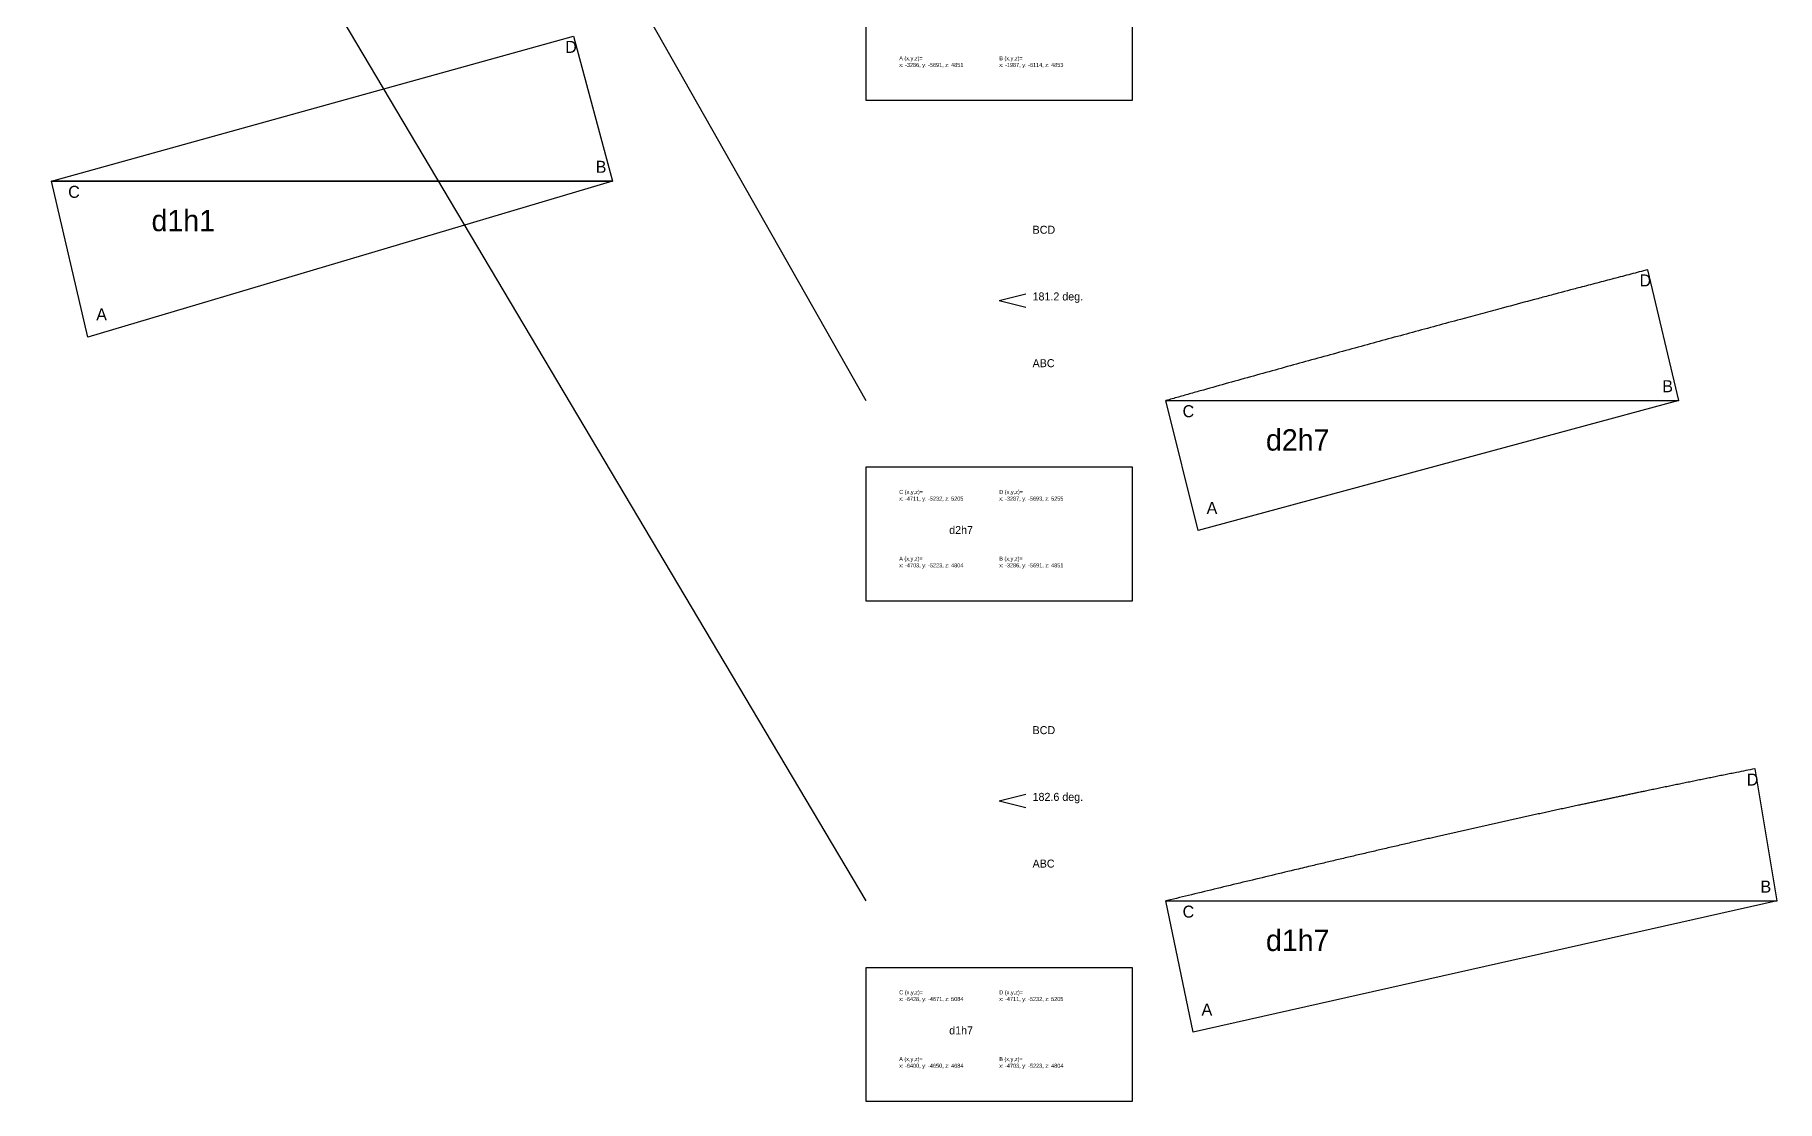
# Model space of a CAD drawing. Extents: x -14946 to 15402, y -21157 to 21439.
# Drawn here: x 1233 to 6458, y -21157 to -17960 of the extents above; entities that cross this region are included whole.
import ezdxf

# ---------------------------------------------------------------- set-up
doc = ezdxf.new("R2010")
doc.units = 0
doc.header["$MEASUREMENT"] = 0
for name, color, linetype in [('08-connection.topRing', 7, 'CONTINUOUS'), ('08-text.bottomRing', 7, 'CONTINUOUS'), ('08-text.topRing', 7, 'CONTINUOUS'), ('41_RING_BOTTOM_PLINE', 1, 'CONTINUOUS'), ('50_RING_TOP_PLINES', 1, 'CONTINUOUS')]:
    doc.layers.add(name, color=color, linetype=linetype)

msp = doc.modelspace()

# ---------------------------------------------------------------- linework, layer by layer
at = {"layer": '08-connection.topRing', "linetype": 'Continuous'}
for p, q in [((-5555.6, -4941.1, 4944.6), (3725.2, -20556.6)), ((-3995, -5458.2, 5029), (3725.2, -19056.6))]:
    msp.add_line(p, q, dxfattribs=at)
at = {"layer": '08-text.topRing', "linetype": 'Continuous'}
for p, q in [((4125.2, -18756.6), (4205.2, -18736.6)), ((4125.2, -18756.6), (4205.2, -18776.6)), ((4125.2, -20256.6), (4205.2, -20236.6)), ((4125.2, -20256.6), (4205.2, -20276.6))]:
    msp.add_line(p, q, dxfattribs=at)
for points in [[(3725.2, -18156.6), (4525.2, -18156.6), (4525.2, -17756.6), (3725.2, -17756.6)], [(3725.2, -19656.6), (4525.2, -19656.6), (4525.2, -19256.6), (3725.2, -19256.6)], [(3725.2, -21156.6), (4525.2, -21156.6), (4525.2, -20756.6), (3725.2, -20756.6)]]:
    msp.add_lwpolyline(points, close=True, dxfattribs=at)
at = {"layer": '41_RING_BOTTOM_PLINE', "color": 5}
msp.add_lwpolyline([(2848.4, -17964), (2964.9, -18399), (1282.7, -18399), (2848.4, -17964)], dxfattribs=at)
at = {"layer": '41_RING_BOTTOM_PLINE'}
msp.add_lwpolyline([(2964.9, -18399), (1391.8, -18866.5), (1282.7, -18399), (2964.9, -18399)], dxfattribs=at)
at = {"layer": '50_RING_TOP_PLINES', "color": 5, "extrusion": (0.999774, 0.021283, 8.88178e-16)}
msp.add_lwpolyline([(-18840.2, 0), (-18840.2, -1538.7), (-18448, -1445.5), (-18448.1, -1445.2), (-18449.8, -1438.9), (-18451.4, -1432.5), (-18453, -1426.2), (-18454.7, -1419.8), (-18456.3, -1413.4), (-18458, -1407.1), (-18459.6, -1400.7), (-18461.3, -1394.4), (-18462.9, -1388), (-18464.6, -1381.7), (-18466.3, -1375.3), (-18467.9, -1369), (-18469.6, -1362.6), (-18471.2, -1356.3), (-18472.9, -1349.9), (-18474.5, -1343.6), (-18476.2, -1337.2), (-18477.9, -1330.9), (-18479.5, -1324.5), (-18481.2, -1318.1), (-18482.9, -1311.8), (-18484.5, -1305.5), (-18486.2, -1299.1), (-18487.9, -1292.8), (-18489.5, -1286.4), (-18491.2, -1280.1), (-18492.9, -1273.7), (-18494.5, -1267.4), (-18496.2, -1261), (-18497.9, -1254.7), (-18499.5, -1248.3), (-18501.2, -1242), (-18502.5, -1237.3), (-18503.7, -1232.6), (-18504.9, -1227.9), (-18506.2, -1223.2), (-18507.4, -1218.5), (-18508.7, -1213.8), (-18511.2, -1204.4), (-18513.6, -1195), (-18516.1, -1185.6), (-18518.6, -1176.2), (-18521.1, -1166.8), (-18522.5, -1161.6), (-18523.8, -1156.5), (-18525.2, -1151.3), (-18526.6, -1146.2), (-18527.9, -1141), (-18529.3, -1135.9), (-18530.7, -1130.7), (-18532.1, -1125.6), (-18533.4, -1120.4), (-18534.8, -1115.2), (-18536.2, -1110.1), (-18537.5, -1104.9), (-18540.3, -1094.6), (-18543, -1084.3), (-18545.8, -1074), (-18548.5, -1063.7), (-18551.3, -1053.4), (-18554, -1043.1), (-18556.8, -1032.8), (-18559.6, -1022.5), (-18562.3, -1012.2), (-18565.1, -1001.9), (-18567.1, -994.5), (-18569, -987.1), (-18571, -979.7), (-18573, -972.3), (-18575, -964.9), (-18577, -957.5), (-18579, -950.1), (-18581, -942.7), (-18583, -935.3), (-18585, -927.9), (-18586.9, -920.5), (-18588.9, -913.1), (-18590.9, -905.7), (-18592.9, -898.3), (-18596.9, -883.5), (-18599.3, -874.5), (-18601.8, -865.5), (-18604.2, -856.5), (-18606.7, -847.5), (-18609.1, -838.4), (-18611.5, -829.4), (-18614, -820.4), (-18616.4, -811.3), (-18618.9, -802.3), (-18621.3, -793.2), (-18623.8, -784.2), (-18626.2, -775.2), (-18628.7, -766.2), (-18631.1, -757.1), (-18633.5, -748.1), (-18636, -739.1), (-18638.4, -730.1), (-18640.9, -721.1), (-18643.3, -712.1), (-18645.8, -703.1), (-18648.2, -694), (-18650.7, -685), (-18653.1, -676), (-18655.6, -666.9), (-18658.1, -657.9), (-18660.5, -648.9), (-18663, -639.8), (-18665.4, -630.8), (-18667.9, -621.8), (-18670.4, -612.8), (-18672.8, -603.8), (-18675.3, -594.8), (-18677.8, -585.5), (-18680.3, -576.3), (-18682.9, -567), (-18685.4, -557.7), (-18687.9, -548.4), (-18690.5, -539.1), (-18693, -529.8), (-18695.6, -520.5), (-18698.1, -511.2), (-18700.7, -501.9), (-18703.2, -492.6), (-18705.8, -483.3), (-18708.3, -474.1), (-18710.9, -464.8), (-18713.4, -455.5), (-18715.9, -446.3), (-18718.5, -437.1), (-18721, -428), (-18723.5, -418.9), (-18726, -409.7), (-18728.5, -400.6), (-18731, -391.4), (-18733.5, -382.3), (-18736.1, -373.2), (-18738.6, -364), (-18741.1, -354.9), (-18743.6, -345.7), (-18746.2, -336.6), (-18748.7, -327.4), (-18751.2, -318.3), (-18753.7, -309.2), (-18756.3, -300.1), (-18758.9, -290.7), (-18761.5, -281.3), (-18764.1, -271.9), (-18766.7, -262.5), (-18769.3, -253.2), (-18771.9, -243.8), (-18774.5, -234.4), (-18777.1, -225), (-18779.7, -215.6), (-18782.3, -206.3), (-18784.9, -196.9), (-18787.5, -187.5), (-18790.2, -178.1), (-18792.8, -168.7), (-18795.4, -159.4), (-18798, -150), (-18800.6, -140.6), (-18803.3, -131.2), (-18805.9, -121.8), (-18808.5, -112.5), (-18809.8, -107.8), (-18811.2, -103.1), (-18812.5, -98.4), (-18813.8, -93.7), (-18815.1, -89), (-18816.4, -84.3), (-18817.7, -79.6), (-18819.1, -75), (-18820.4, -70.3), (-18821.7, -65.6), (-18823, -60.9), (-18824.3, -56.2), (-18825.6, -51.5), (-18827, -46.8), (-18828.3, -42.2), (-18829.6, -37.5), (-18830.9, -32.8), (-18832.3, -28.1), (-18833.6, -23.4), (-18834.9, -18.7), (-18836.2, -14.1), (-18837.5, -9.4), (-18838.9, -4.7), (-18840.2, 0)], dxfattribs=at)
at = {"layer": '50_RING_TOP_PLINES', "color": 5}
for points in [[(4625.2, -19056.6), (6163.9, -19056.6), (6070.7, -18664.5), (6070.4, -18664.6), (6064.1, -18666.2), (6057.7, -18667.9), (6051.4, -18669.5), (6045, -18671.1), (6038.7, -18672.8), (6032.3, -18674.4), (6025.9, -18676.1), (6019.6, -18677.7), (6013.2, -18679.4), (6006.9, -18681.1), (6000.5, -18682.7), (5994.2, -18684.4), (5987.8, -18686), (5981.5, -18687.7), (5975.1, -18689.3), (5968.8, -18691), (5962.4, -18692.7), (5956.1, -18694.3), (5949.7, -18696), (5943.4, -18697.6), (5937, -18699.3), (5930.7, -18701), (5924.3, -18702.6), (5918, -18704.3), (5911.6, -18706), (5905.3, -18707.6), (5898.9, -18709.3), (5892.6, -18711), (5886.2, -18712.7), (5879.9, -18714.3), (5873.5, -18716), (5867.2, -18717.7), (5862.5, -18718.9), (5857.8, -18720.2), (5853.1, -18721.4), (5848.4, -18722.6), (5843.7, -18723.9), (5839, -18725.1), (5829.6, -18727.6), (5820.2, -18730.1), (5810.8, -18732.6), (5801.4, -18735.1), (5792, -18737.6), (5786.8, -18738.9), (5781.7, -18740.3), (5776.5, -18741.7), (5771.4, -18743), (5766.2, -18744.4), (5761.1, -18745.8), (5755.9, -18747.1), (5750.8, -18748.5), (5745.6, -18749.9), (5740.5, -18751.3), (5735.3, -18752.6), (5730.2, -18754), (5719.8, -18756.7), (5709.5, -18759.5), (5699.2, -18762.2), (5688.9, -18765), (5678.6, -18767.7), (5668.3, -18770.5), (5658, -18773.3), (5647.7, -18776), (5637.4, -18778.8), (5627.1, -18781.5), (5619.7, -18783.5), (5612.3, -18785.5), (5604.9, -18787.5), (5597.5, -18789.5), (5590.1, -18791.5), (5582.7, -18793.5), (5575.3, -18795.4), (5567.9, -18797.4), (5560.5, -18799.4), (5553.1, -18801.4), (5545.7, -18803.4), (5538.3, -18805.4), (5530.9, -18807.4), (5523.5, -18809.4), (5508.7, -18813.4), (5499.7, -18815.8), (5490.7, -18818.2), (5481.7, -18820.7), (5472.7, -18823.1), (5463.6, -18825.5), (5454.6, -18828), (5445.6, -18830.4), (5436.5, -18832.9), (5427.5, -18835.3), (5418.5, -18837.8), (5409.4, -18840.2), (5400.4, -18842.7), (5391.4, -18845.1), (5382.3, -18847.6), (5373.3, -18850), (5364.3, -18852.4), (5355.3, -18854.9), (5346.3, -18857.3), (5337.3, -18859.8), (5328.3, -18862.2), (5319.3, -18864.7), (5310.2, -18867.1), (5301.2, -18869.6), (5292.2, -18872.1), (5283.1, -18874.5), (5274.1, -18877), (5265.1, -18879.4), (5256, -18881.9), (5247, -18884.4), (5238, -18886.8), (5229, -18889.3), (5220, -18891.7), (5210.7, -18894.3), (5201.5, -18896.8), (5192.2, -18899.3), (5182.9, -18901.9), (5173.6, -18904.4), (5164.3, -18906.9), (5155, -18909.5), (5145.7, -18912), (5136.4, -18914.6), (5127.1, -18917.1), (5117.8, -18919.7), (5108.6, -18922.2), (5099.3, -18924.8), (5090, -18927.3), (5080.7, -18929.9), (5071.5, -18932.4), (5062.3, -18934.9), (5053.2, -18937.4), (5044.1, -18939.9), (5034.9, -18942.4), (5025.8, -18945), (5016.7, -18947.5), (5007.5, -18950), (4998.4, -18952.5), (4989.2, -18955), (4980.1, -18957.6), (4970.9, -18960.1), (4961.8, -18962.6), (4952.7, -18965.1), (4943.5, -18967.7), (4934.4, -18970.2), (4925.3, -18972.7), (4915.9, -18975.3), (4906.5, -18977.9), (4897.1, -18980.5), (4887.8, -18983.1), (4878.4, -18985.7), (4869, -18988.3), (4859.6, -18990.9), (4850.2, -18993.5), (4840.8, -18996.2), (4831.5, -18998.8), (4822.1, -19001.4), (4812.7, -19004), (4803.3, -19006.6), (4793.9, -19009.2), (4784.6, -19011.9), (4775.2, -19014.5), (4765.8, -19017.1), (4756.4, -19019.7), (4747.1, -19022.4), (4737.7, -19025), (4733, -19026.3), (4728.3, -19027.6), (4723.6, -19028.9), (4718.9, -19030.2), (4714.2, -19031.6), (4709.5, -19032.9), (4704.9, -19034.2), (4700.2, -19035.5), (4695.5, -19036.8), (4690.8, -19038.1), (4686.1, -19039.5), (4681.4, -19040.8), (4676.7, -19042.1), (4672.1, -19043.4), (4667.4, -19044.7), (4662.7, -19046.1), (4658, -19047.4), (4653.3, -19048.7), (4648.6, -19050), (4643.9, -19051.3), (4639.3, -19052.7), (4634.6, -19054), (4629.9, -19055.3), (4625.2, -19056.6)], [(4625.2, -20556.6), (6458.5, -20556.6), (6392.2, -20160.3), (6391.8, -20160.4), (6384.8, -20161.8), (6377.9, -20163.2), (6371, -20164.6), (6364.1, -20166), (6357.1, -20167.3), (6350.2, -20168.7), (6343.3, -20170.1), (6336.4, -20171.5), (6332.1, -20172.4), (6327.8, -20173.2), (6323.5, -20174.1), (6319.2, -20175), (6314.9, -20175.8), (6310.6, -20176.7), (6306.4, -20177.5), (6302.1, -20178.4), (6297.8, -20179.3), (6293.5, -20180.1), (6289.3, -20181), (6285, -20181.9), (6280.7, -20182.7), (6276.4, -20183.6), (6272.2, -20184.5), (6267.9, -20185.3), (6263.6, -20186.2), (6259.3, -20187.1), (6255.1, -20187.9), (6250.8, -20188.8), (6246.5, -20189.7), (6242.3, -20190.5), (6238, -20191.4), (6233.7, -20192.3), (6229.5, -20193.1), (6225.2, -20194), (6220.9, -20194.9), (6216.7, -20195.7), (6212.4, -20196.6), (6208.1, -20197.5), (6203.9, -20198.3), (6199.6, -20199.2), (6195.3, -20200.1), (6191.1, -20201), (6186.8, -20201.8), (6182.5, -20202.7), (6178.3, -20203.6), (6174, -20204.5), (6169.7, -20205.3), (6165.5, -20206.2), (6161.2, -20207.1), (6156.9, -20208), (6152.7, -20208.8), (6148.4, -20209.7), (6144.1, -20210.6), (6139.9, -20211.5), (6135.6, -20212.4), (6131.3, -20213.2), (6127.1, -20214.1), (6122.8, -20215), (6118.5, -20215.9), (6114.3, -20216.8), (6110, -20217.6), (6105.7, -20218.5), (6101.4, -20219.4), (6097.2, -20220.3), (6092.9, -20221.2), (6088.6, -20222.1), (6084.3, -20223), (6080.1, -20223.8), (6075.8, -20224.7), (6071.5, -20225.6), (6067.2, -20226.5), (6062.9, -20227.4), (6059.8, -20228.1), (6056.7, -20228.7), (6053.5, -20229.4), (6050.4, -20230), (6047.3, -20230.7), (6044.1, -20231.3), (6041, -20232), (6037.9, -20232.6), (6034.7, -20233.3), (6031.6, -20234), (6028.5, -20234.6), (6025.3, -20235.3), (6022.2, -20235.9), (6019.1, -20236.6), (6015.9, -20237.2), (6012.8, -20237.9), (6009.7, -20238.5), (6006.5, -20239.2), (6003.4, -20239.9), (6000.3, -20240.5), (5997.2, -20241.2), (5994, -20241.8), (5990.9, -20242.5), (5987.8, -20243.2), (5984.6, -20243.8), (5981.5, -20244.5), (5978.4, -20245.1), (5975.3, -20245.8), (5972.1, -20246.5), (5969, -20247.1), (5965.9, -20247.8), (5962.7, -20248.4), (5959.6, -20249.1), (5956.5, -20249.8), (5953.4, -20250.4), (5950.2, -20251.1), (5947.1, -20251.8), (5944, -20252.4), (5940.8, -20253.1), (5937.7, -20253.7), (5934.6, -20254.4), (5931.5, -20255.1), (5928.3, -20255.7), (5925.2, -20256.4), (5922.1, -20257.1), (5918.9, -20257.7), (5915.8, -20258.4), (5912.7, -20259.1), (5909.6, -20259.7), (5906.4, -20260.4), (5903.3, -20261.1), (5900.2, -20261.7), (5897, -20262.4), (5893.9, -20263.1), (5890.8, -20263.7), (5887.7, -20264.4), (5884.5, -20265.1), (5881.4, -20265.8), (5878.3, -20266.4), (5875.1, -20267.1), (5872, -20267.8), (5868.9, -20268.4), (5865.7, -20269.1), (5862.6, -20269.8), (5858.3, -20270.7), (5854, -20271.6), (5849.7, -20272.6), (5845.4, -20273.5), (5841.1, -20274.4), (5836.8, -20275.3), (5832.4, -20276.3), (5828.1, -20277.2), (5823.8, -20278.1), (5819.5, -20279.1), (5815.2, -20280), (5810.9, -20280.9), (5806.6, -20281.9), (5802.3, -20282.8), (5798, -20283.7), (5793.7, -20284.7), (5789.4, -20285.6), (5785.1, -20286.5), (5780.8, -20287.5), (5776.5, -20288.4), (5772.2, -20289.3), (5767.9, -20290.3), (5763.6, -20291.2), (5759.3, -20292.1), (5755, -20293.1), (5750.7, -20294), (5746.4, -20295), (5742.1, -20295.9), (5737.7, -20296.9), (5733.4, -20297.8), (5729.1, -20298.7), (5724.8, -20299.7), (5720.4, -20300.7), (5715.9, -20301.6), (5711.5, -20302.6), (5707, -20303.6), (5702.6, -20304.6), (5698.1, -20305.6), (5693.7, -20306.5), (5689.2, -20307.5), (5684.8, -20308.5), (5680.3, -20309.5), (5675.9, -20310.5), (5671.5, -20311.4), (5667, -20312.4), (5662.6, -20313.4), (5658.1, -20314.4), (5653.7, -20315.4), (5649.3, -20316.3), (5644.8, -20317.3), (5640.4, -20318.3), (5636, -20319.3), (5631.5, -20320.3), (5627.1, -20321.3), (5622.7, -20322.3), (5618.3, -20323.2), (5613.8, -20324.2), (5609.4, -20325.2), (5605, -20326.2), (5600.5, -20327.2), (5596.1, -20328.2), (5591.7, -20329.2), (5587.3, -20330.2), (5582.8, -20331.1), (5578.4, -20332.1), (5574, -20333.1), (5569.6, -20334.1), (5565.1, -20335.1), (5560.7, -20336.1), (5556.3, -20337.1), (5551.9, -20338.1), (5547.4, -20339.1), (5543, -20340.1), (5538.6, -20341.1), (5534.1, -20342.1), (5529.7, -20343.1), (5525.3, -20344.1), (5520.9, -20345.1), (5516.4, -20346.1), (5512, -20347.1), (5507.6, -20348.1), (5503.1, -20349.1), (5498.7, -20350.1), (5494.3, -20351.1), (5489.8, -20352.1), (5485.4, -20353.1), (5481, -20354.1), (5476.5, -20355.1), (5472.1, -20356.1), (5467.7, -20357.1), (5463.2, -20358.1), (5458.8, -20359.2), (5454.3, -20360.2), (5449.9, -20361.2), (5445.4, -20362.2), (5441, -20363.2), (5436.9, -20364.2), (5432.7, -20365.1), (5428.6, -20366), (5424.5, -20367), (5420.4, -20367.9), (5416.2, -20368.9), (5412.1, -20369.8), (5408, -20370.8), (5403.9, -20371.7), (5399.7, -20372.6), (5395.6, -20373.6), (5391.5, -20374.5), (5387.4, -20375.5), (5383.2, -20376.4), (5379.1, -20377.4), (5375, -20378.3), (5370, -20379.5), (5365.1, -20380.6), (5360.1, -20381.8), (5355.2, -20382.9), (5350.2, -20384), (5345.2, -20385.2), (5340.3, -20386.3), (5335.3, -20387.5), (5330.4, -20388.6), (5325.5, -20389.8), (5320.5, -20390.9), (5315.6, -20392), (5310.6, -20393.2), (5305.7, -20394.3), (5300.7, -20395.5), (5295.8, -20396.6), (5290.9, -20397.8), (5285.9, -20398.9), (5281, -20400.1), (5276.1, -20401.2), (5271.1, -20402.4), (5266.2, -20403.5), (5261.3, -20404.6), (5256.3, -20405.8), (5251.4, -20406.9), (5246.5, -20408.1), (5241.6, -20409.2), (5236.6, -20410.4), (5231.7, -20411.5), (5226.8, -20412.7), (5221.8, -20413.9), (5216.9, -20415), (5212, -20416.2), (5207.1, -20417.3), (5202.1, -20418.5), (5197.2, -20419.6), (5192.3, -20420.8), (5187.4, -20421.9), (5182.4, -20423.1), (5177.5, -20424.2), (5172.6, -20425.4), (5167.6, -20426.6), (5162.7, -20427.7), (5157.8, -20428.9), (5152.9, -20430), (5147.9, -20431.2), (5143, -20432.4), (5138.1, -20433.5), (5133.1, -20434.7), (5128.2, -20435.9), (5123.3, -20437), (5118.3, -20438.2), (5113.4, -20439.3), (5108.4, -20440.5), (5103.5, -20441.7), (5098.6, -20442.9), (5093.6, -20444), (5088.7, -20445.2), (5083.7, -20446.4), (5078.8, -20447.5), (5073.8, -20448.7), (5068.9, -20449.9), (5063.9, -20451.1), (5059, -20452.2), (5052.9, -20453.7), (5046.9, -20455.1), (5040.8, -20456.5), (5034.8, -20458), (5028.7, -20459.4), (5022.7, -20460.9), (5016.6, -20462.3), (5010.6, -20463.7), (5000.9, -20466), (4991.3, -20468.3), (4981.6, -20470.6), (4972, -20473), (4962.3, -20475.3), (4952.7, -20477.6), (4943, -20479.9), (4933.4, -20482.2), (4923.7, -20484.5), (4914.1, -20486.8), (4904.4, -20489.1), (4894.8, -20491.4), (4885.1, -20493.8), (4875.5, -20496.1), (4865.8, -20498.4), (4856.2, -20500.7), (4846.5, -20503), (4836.9, -20505.4), (4827.3, -20507.7), (4817.6, -20510), (4808, -20512.3), (4798.3, -20514.7), (4788.7, -20517), (4779, -20519.3), (4769.4, -20521.7), (4759.7, -20524), (4750.1, -20526.3), (4740.4, -20528.7), (4730.8, -20531), (4721.2, -20533.3), (4711.5, -20535.7), (4701.9, -20538), (4692.9, -20540.2), (4683.9, -20542.4), (4675, -20544.5), (4666, -20546.7), (4657.1, -20548.9), (4648.1, -20551.1), (4639.1, -20553.2), (4625.2, -20556.6)]]:
    msp.add_lwpolyline(points, dxfattribs=at)
at = {"layer": '50_RING_TOP_PLINES', "extrusion": (1, 1.2028e-12, 1.16163e-12)}
msp.add_lwpolyline([(-19146.6, -97), (-18756.6, 0), (-18756.6, -1538.7), (-19146.6, -97)], dxfattribs=at)
at = {"layer": '50_RING_TOP_PLINES'}
msp.add_lwpolyline([(4722.2, -19446.6), (4625.2, -19056.6), (6163.9, -19056.6), (4722.2, -19446.6)], dxfattribs=at)
at = {"layer": '50_RING_TOP_PLINES', "color": 5, "extrusion": (0.99899, 0.044923, 2.22045e-15)}
msp.add_lwpolyline([(-20421.5, 0), (-20421.5, -1833.3), (-20025.2, -1767), (-20025.3, -1766.6), (-20026.7, -1759.6), (-20028.1, -1752.7), (-20029.4, -1745.8), (-20030.8, -1738.9), (-20032.2, -1731.9), (-20033.6, -1725), (-20035, -1718.1), (-20036.4, -1711.1), (-20037.2, -1706.9), (-20038.1, -1702.6), (-20039, -1698.3), (-20039.8, -1694), (-20040.7, -1689.7), (-20041.6, -1685.4), (-20042.4, -1681.2), (-20043.3, -1676.9), (-20044.1, -1672.6), (-20045, -1668.3), (-20045.9, -1664), (-20046.7, -1659.8), (-20047.6, -1655.5), (-20048.5, -1651.2), (-20049.3, -1646.9), (-20050.2, -1642.7), (-20051.1, -1638.4), (-20051.9, -1634.1), (-20052.8, -1629.9), (-20053.7, -1625.6), (-20054.5, -1621.3), (-20055.4, -1617.1), (-20056.3, -1612.8), (-20057.1, -1608.5), (-20058, -1604.2), (-20058.9, -1600), (-20059.7, -1595.7), (-20060.6, -1591.4), (-20061.5, -1587.2), (-20062.3, -1582.9), (-20063.2, -1578.7), (-20064.1, -1574.4), (-20065, -1570.1), (-20065.8, -1565.9), (-20066.7, -1561.6), (-20067.6, -1557.3), (-20068.4, -1553.1), (-20069.3, -1548.8), (-20070.2, -1544.5), (-20071.1, -1540.3), (-20071.9, -1536), (-20072.8, -1531.7), (-20073.7, -1527.5), (-20074.6, -1523.2), (-20075.5, -1518.9), (-20076.3, -1514.7), (-20077.2, -1510.4), (-20078.1, -1506.1), (-20079, -1501.9), (-20079.9, -1497.6), (-20080.7, -1493.3), (-20081.6, -1489), (-20082.5, -1484.8), (-20083.4, -1480.5), (-20084.3, -1476.2), (-20085.2, -1472), (-20086.1, -1467.7), (-20086.9, -1463.4), (-20087.8, -1459.1), (-20088.7, -1454.8), (-20089.6, -1450.6), (-20090.5, -1446.3), (-20091.4, -1442), (-20092.3, -1437.7), (-20092.9, -1434.6), (-20093.6, -1431.5), (-20094.2, -1428.3), (-20094.9, -1425.2), (-20095.5, -1422), (-20096.2, -1418.9), (-20096.9, -1415.8), (-20097.5, -1412.6), (-20098.2, -1409.5), (-20098.8, -1406.4), (-20099.5, -1403.3), (-20100.1, -1400.1), (-20100.8, -1397), (-20101.4, -1393.9), (-20102.1, -1390.7), (-20102.8, -1387.6), (-20103.4, -1384.5), (-20104.1, -1381.3), (-20104.7, -1378.2), (-20105.4, -1375.1), (-20106, -1371.9), (-20106.7, -1368.8), (-20107.4, -1365.7), (-20108, -1362.6), (-20108.7, -1359.4), (-20109.3, -1356.3), (-20110, -1353.2), (-20110.7, -1350), (-20111.3, -1346.9), (-20112, -1343.8), (-20112.6, -1340.7), (-20113.3, -1337.5), (-20114, -1334.4), (-20114.6, -1331.3), (-20115.3, -1328.1), (-20116, -1325), (-20116.6, -1321.9), (-20117.3, -1318.8), (-20117.9, -1315.6), (-20118.6, -1312.5), (-20119.3, -1309.4), (-20119.9, -1306.2), (-20120.6, -1303.1), (-20121.3, -1300), (-20121.9, -1296.9), (-20122.6, -1293.7), (-20123.3, -1290.6), (-20123.9, -1287.5), (-20124.6, -1284.3), (-20125.3, -1281.2), (-20125.9, -1278.1), (-20126.6, -1275), (-20127.3, -1271.8), (-20127.9, -1268.7), (-20128.6, -1265.6), (-20129.3, -1262.4), (-20129.9, -1259.3), (-20130.6, -1256.2), (-20131.3, -1253.1), (-20132, -1249.9), (-20132.6, -1246.8), (-20133.3, -1243.7), (-20134, -1240.5), (-20134.6, -1237.4), (-20135.6, -1233.1), (-20136.5, -1228.8), (-20137.4, -1224.5), (-20138.4, -1220.2), (-20139.3, -1215.8), (-20140.2, -1211.5), (-20141.1, -1207.2), (-20142.1, -1202.9), (-20143, -1198.6), (-20143.9, -1194.3), (-20144.9, -1190), (-20145.8, -1185.7), (-20146.7, -1181.4), (-20147.7, -1177.1), (-20148.6, -1172.8), (-20149.5, -1168.5), (-20150.5, -1164.2), (-20151.4, -1159.9), (-20152.3, -1155.6), (-20153.3, -1151.3), (-20154.2, -1147), (-20155.1, -1142.7), (-20156.1, -1138.4), (-20157, -1134.1), (-20158, -1129.8), (-20158.9, -1125.5), (-20159.8, -1121.1), (-20160.8, -1116.8), (-20161.7, -1112.5), (-20162.7, -1108.2), (-20163.6, -1103.9), (-20164.5, -1099.6), (-20165.5, -1095.2), (-20166.5, -1090.7), (-20167.5, -1086.3), (-20168.5, -1081.8), (-20169.4, -1077.4), (-20170.4, -1072.9), (-20171.4, -1068.5), (-20172.4, -1064), (-20173.4, -1059.6), (-20174.3, -1055.1), (-20175.3, -1050.7), (-20176.3, -1046.2), (-20177.3, -1041.8), (-20178.3, -1037.4), (-20179.2, -1032.9), (-20180.2, -1028.5), (-20181.2, -1024.1), (-20182.2, -1019.6), (-20183.2, -1015.2), (-20184.2, -1010.8), (-20185.1, -1006.3), (-20186.1, -1001.9), (-20187.1, -997.5), (-20188.1, -993), (-20189.1, -988.6), (-20190.1, -984.2), (-20191.1, -979.8), (-20192.1, -975.3), (-20193, -970.9), (-20194, -966.5), (-20195, -962.1), (-20196, -957.6), (-20197, -953.2), (-20198, -948.8), (-20199, -944.4), (-20200, -939.9), (-20201, -935.5), (-20202, -931.1), (-20203, -926.6), (-20204, -922.2), (-20205, -917.8), (-20206, -913.4), (-20207, -908.9), (-20208, -904.5), (-20208.9, -900.1), (-20209.9, -895.7), (-20210.9, -891.2), (-20212, -886.8), (-20213, -882.4), (-20214, -877.9), (-20215, -873.5), (-20216, -869.1), (-20217, -864.6), (-20218, -860.2), (-20219, -855.8), (-20220, -851.3), (-20221, -846.9), (-20222, -842.4), (-20223, -838), (-20224, -833.6), (-20225, -829.1), (-20226.1, -824.7), (-20227.1, -820.2), (-20228.1, -815.8), (-20229, -811.7), (-20230, -807.5), (-20230.9, -803.4), (-20231.8, -799.3), (-20232.8, -795.1), (-20233.7, -791), (-20234.7, -786.9), (-20235.6, -782.8), (-20236.6, -778.7), (-20237.5, -774.5), (-20238.5, -770.4), (-20239.4, -766.3), (-20240.4, -762.2), (-20241.3, -758), (-20242.2, -753.9), (-20243.2, -749.8), (-20244.3, -744.8), (-20245.5, -739.9), (-20246.6, -734.9), (-20247.8, -729.9), (-20248.9, -725), (-20250, -720), (-20251.2, -715.1), (-20252.3, -710.1), (-20253.5, -705.2), (-20254.6, -700.2), (-20255.8, -695.3), (-20256.9, -690.4), (-20258.1, -685.4), (-20259.2, -680.5), (-20260.3, -675.5), (-20261.5, -670.6), (-20262.6, -665.7), (-20263.8, -660.7), (-20264.9, -655.8), (-20266.1, -650.9), (-20267.2, -645.9), (-20268.4, -641), (-20269.5, -636.1), (-20270.7, -631.1), (-20271.8, -626.2), (-20273, -621.3), (-20274.1, -616.3), (-20275.3, -611.4), (-20276.4, -606.5), (-20277.6, -601.6), (-20278.7, -596.6), (-20279.9, -591.7), (-20281, -586.8), (-20282.2, -581.9), (-20283.3, -576.9), (-20284.5, -572), (-20285.6, -567.1), (-20286.8, -562.1), (-20288, -557.2), (-20289.1, -552.3), (-20290.3, -547.4), (-20291.4, -542.4), (-20292.6, -537.5), (-20293.7, -532.6), (-20294.9, -527.6), (-20296.1, -522.7), (-20297.2, -517.8), (-20298.4, -512.8), (-20299.6, -507.9), (-20300.7, -503), (-20301.9, -498), (-20303, -493.1), (-20304.2, -488.2), (-20305.4, -483.2), (-20306.6, -478.3), (-20307.7, -473.3), (-20308.9, -468.4), (-20310.1, -463.5), (-20311.2, -458.5), (-20312.4, -453.6), (-20313.6, -448.6), (-20314.8, -443.7), (-20315.9, -438.7), (-20317.1, -433.8), (-20318.5, -427.7), (-20320, -421.7), (-20321.4, -415.6), (-20322.9, -409.6), (-20324.3, -403.5), (-20325.7, -397.5), (-20327.2, -391.4), (-20328.6, -385.4), (-20330.9, -375.7), (-20333.2, -366.1), (-20335.5, -356.4), (-20337.8, -346.8), (-20340.1, -337.1), (-20342.4, -327.5), (-20344.7, -317.8), (-20347.1, -308.2), (-20349.4, -298.5), (-20351.7, -288.8), (-20354, -279.2), (-20356.3, -269.5), (-20358.6, -259.9), (-20361, -250.3), (-20363.3, -240.6), (-20365.6, -231), (-20367.9, -221.3), (-20370.2, -211.7), (-20372.6, -202), (-20374.9, -192.4), (-20377.2, -182.8), (-20379.5, -173.1), (-20381.9, -163.5), (-20384.2, -153.8), (-20386.5, -144.2), (-20388.9, -134.5), (-20391.2, -124.9), (-20393.5, -115.2), (-20395.9, -105.6), (-20398.2, -95.9), (-20400.5, -86.3), (-20402.9, -76.7), (-20405.1, -67.7), (-20407.2, -58.7), (-20409.4, -49.8), (-20411.6, -40.8), (-20413.8, -31.9), (-20415.9, -22.9), (-20418.1, -13.9), (-20421.5, 0)], dxfattribs=at)
at = {"layer": '50_RING_TOP_PLINES', "extrusion": (-1, -6.96553e-12, -1.9984e-15)}
msp.add_lwpolyline([(20650, -81.8), (20256.6, 0), (20256.6, -1833.3), (20650, -81.8)], dxfattribs=at)
at = {"layer": '50_RING_TOP_PLINES', "extrusion": (1.83187e-15, -6.96547e-12, -1)}
msp.add_lwpolyline([(-4707, -20950), (-4625.2, -20556.6), (-6458.5, -20556.6), (-4707, -20950)], dxfattribs=at)

# ---------------------------------------------------------------- texts
at = {"layer": '08-text.bottomRing', "linetype": 'Continuous'}
for s, height, p in [('D', 36, (2823.4, -18014.4, -20.3)), ('B', 36, (2914.9, -18374)), ('C', 36, (1332.7, -18449)), ('d1h1', 64, (1582.7, -18549)), ('A', 36, (1416.8, -18816.5))]:
    msp.add_text(s, height=height, dxfattribs=at).set_placement(p)
at = {"layer": '08-text.topRing', "linetype": 'Continuous'}
for s, height, p in [('A (x,y,z)=', 12, (3825.2, -18036.6)), ('B (x,y,z)=', 12, (4125.2, -18036.6)), ('x: -3286, y: -5691, z: 4851', 12, (3825.2, -18056.6)), ('x: -1987, y: -6114, z: 4853', 12, (4125.2, -18056.6)), ('BCD', 24, (4225.2, -18556.6)), ('D', 36, (6045.7, -18714.6, -8.3)), ('181.2 deg.', 24, (4225.2, -18756.6)), ('ABC', 24, (4225.2, -18956.6)), ('B', 36, (6113.9, -19031.6)), ('C', 36, (4675.2, -19106.6)), ('d2h7', 64, (4925.2, -19206.6)), ('C (x,y,z)=', 12, (3825.2, -19336.6)), ('D (x,y,z)=', 12, (4125.2, -19336.6)), ('x: -4711, y: -5232, z: 5205', 12, (3825.2, -19356.6)), ('x: -3287, y: -5693, z: 5255', 12, (4125.2, -19356.6)), ('A', 36, (4747.2, -19396.6)), ('d2h7', 24, (3975.2, -19456.6)), ('A (x,y,z)=', 12, (3825.2, -19536.6)), ('x: -4703, y: -5223, z: 4804', 12, (3825.2, -19556.6)), ('x: -3286, y: -5691, z: 4851', 12, (4125.2, -19556.6)), ('B (x,y,z)=', 12, (4125.2, -19536.6)), ('BCD', 24, (4225.2, -20056.6)), ('D', 36, (6367.2, -20210.7, -17.8)), ('182.6 deg.', 24, (4225.2, -20256.6)), ('ABC', 24, (4225.2, -20456.6)), ('B', 36, (6408.5, -20531.6)), ('C', 36, (4675.2, -20606.6)), ('d1h7', 64, (4925.2, -20706.6)), ('x: -6428, y: -4671, z: 5084', 12, (3825.2, -20856.6)), ('C (x,y,z)=', 12, (3825.2, -20836.6)), ('x: -4711, y: -5232, z: 5205', 12, (4125.2, -20856.6)), ('D (x,y,z)=', 12, (4125.2, -20836.6)), ('A', 36, (4732, -20900)), ('d1h7', 24, (3975.2, -20956.6)), ('A (x,y,z)=', 12, (3825.2, -21036.6)), ('x: -6400, y: -4650, z: 4684', 12, (3825.2, -21056.6)), ('x: -4703, y: -5223, z: 4804', 12, (4125.2, -21056.6)), ('B (x,y,z)=', 12, (4125.2, -21036.6))]:
    msp.add_text(s, height=height, dxfattribs=at).set_placement(p)

doc.saveas('drawing.dxf')
